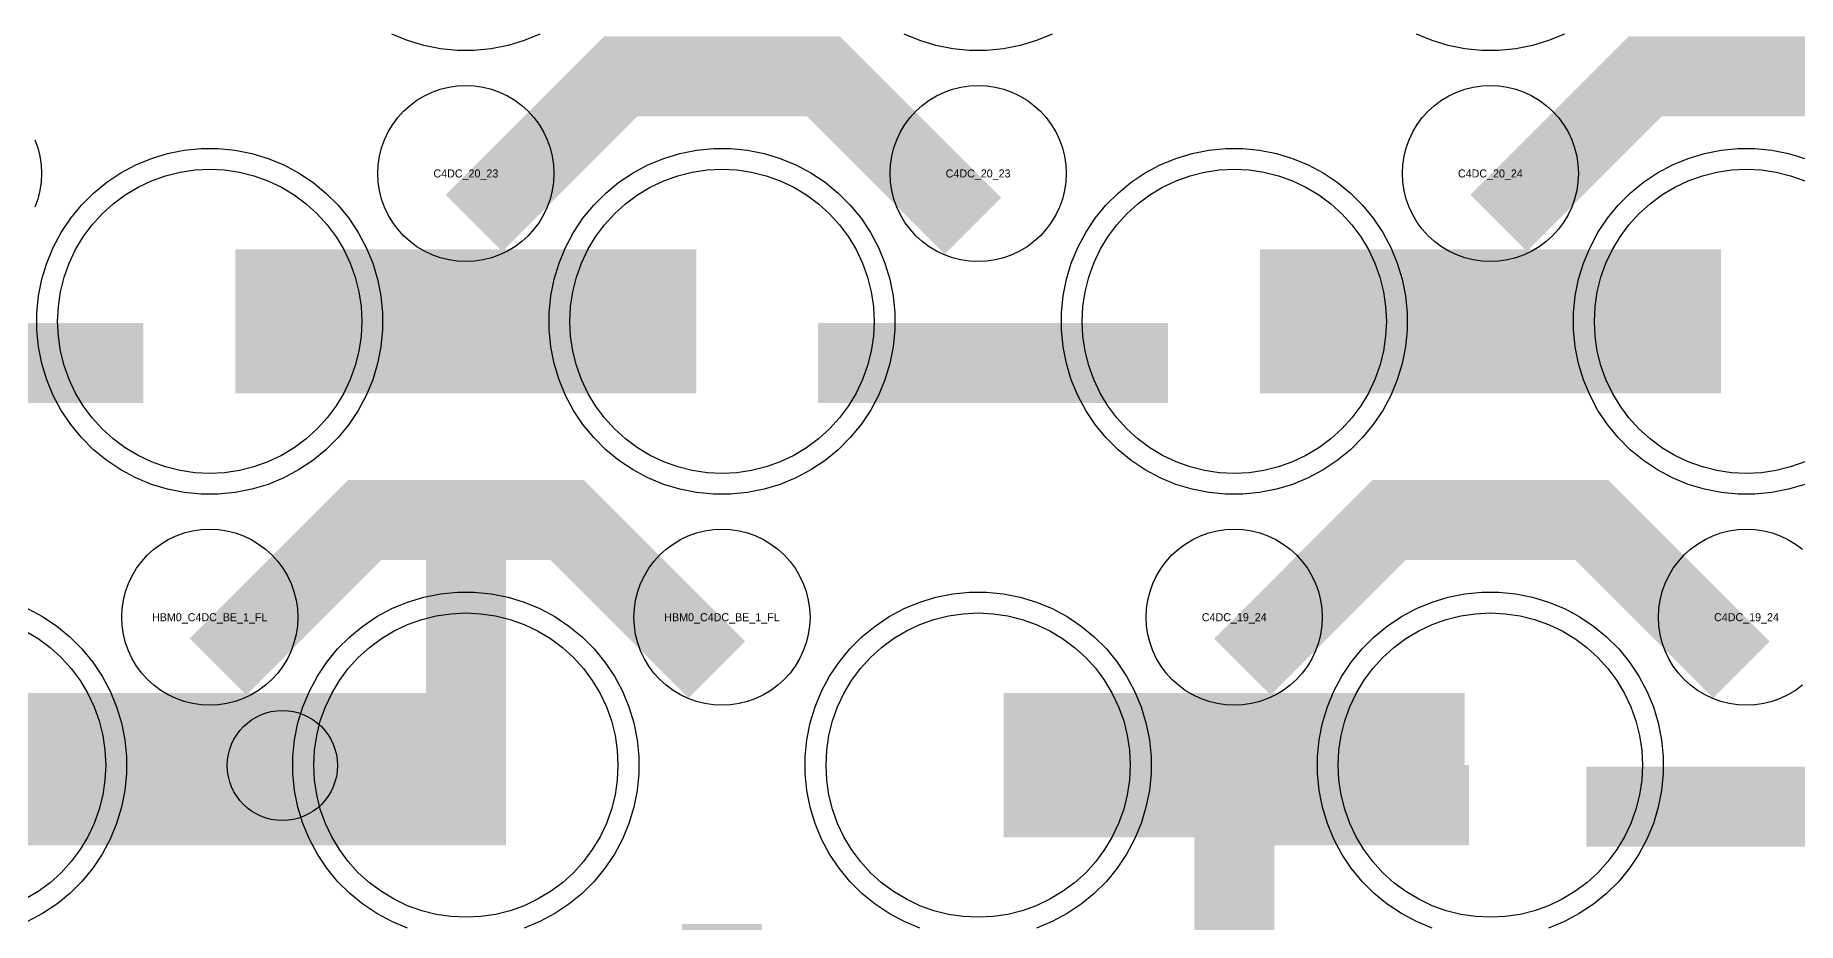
# Model space of a CAD drawing. Extents: x -11880 to 11880, y -14992 to 14992.
# Drawn here: x -4694 to -4144, y -12256 to -11979 of the extents above; entities that cross this region are included whole.
import ezdxf
from ezdxf.enums import TextEntityAlignment as Align

# ---------------------------------------------------------------- set-up
doc = ezdxf.new("R2010")
doc.units = 0
doc.header["$MEASUREMENT"] = 0
for name, color, linetype in [('GDS_775_DT_237', 138, 'CONTINUOUS'), ('RDL1_FS', 34, 'CONTINUOUS'), ('RDL_BS', 160, 'CONTINUOUS')]:
    doc.layers.add(name, color=color, linetype=linetype)

msp = doc.modelspace()

# ---------------------------------------------------------------- linework, layer by layer
at = {"layer": 'RDL1_FS', "color": 240, "true_color": 0xed1f24}
for points in [[(-4640, -12115.794), (-4644.657, -12115.565), (-4649.268, -12114.881), (-4653.791, -12113.749), (-4658.181, -12112.177), (-4662.395, -12110.185), (-4666.395, -12107.787), (-4670.14, -12105.009), (-4673.594, -12101.879), (-4676.724, -12098.425), (-4679.502, -12094.68), (-4681.9, -12090.68), (-4683.892, -12086.466), (-4685.464, -12082.076), (-4686.596, -12077.553), (-4687.28, -12072.942), (-4687.509, -12068.285), (-4687.28, -12063.628), (-4686.596, -12059.017), (-4685.464, -12054.494), (-4683.892, -12050.104), (-4681.9, -12045.89), (-4679.502, -12041.89), (-4676.724, -12038.145), (-4673.594, -12034.691), (-4670.14, -12031.561), (-4666.395, -12028.783), (-4662.395, -12026.385), (-4658.181, -12024.393), (-4653.791, -12022.821), (-4649.268, -12021.689), (-4644.657, -12021.005), (-4640, -12020.776), (-4635.343, -12021.005), (-4630.732, -12021.689), (-4626.209, -12022.821), (-4621.819, -12024.393), (-4617.605, -12026.385), (-4613.605, -12028.783), (-4609.86, -12031.561), (-4606.406, -12034.691), (-4603.276, -12038.145), (-4600.498, -12041.89), (-4598.1, -12045.89), (-4596.108, -12050.104), (-4594.536, -12054.494), (-4593.404, -12059.017), (-4592.72, -12063.628), (-4592.491, -12068.285), (-4592.72, -12072.942), (-4593.404, -12077.553), (-4594.536, -12082.076), (-4596.108, -12086.466), (-4598.1, -12090.68), (-4600.498, -12094.68), (-4603.276, -12098.425), (-4606.406, -12101.879), (-4609.86, -12105.009), (-4613.605, -12107.787), (-4617.605, -12110.185), (-4621.819, -12112.177), (-4626.209, -12113.749), (-4630.732, -12114.881), (-4635.343, -12115.565)], [(-4480, -12115.794), (-4484.657, -12115.565), (-4489.268, -12114.881), (-4493.791, -12113.749), (-4498.181, -12112.177), (-4502.395, -12110.185), (-4506.395, -12107.787), (-4510.14, -12105.009), (-4513.594, -12101.879), (-4516.724, -12098.425), (-4519.502, -12094.68), (-4521.9, -12090.68), (-4523.892, -12086.466), (-4525.464, -12082.076), (-4526.596, -12077.553), (-4527.28, -12072.942), (-4527.509, -12068.285), (-4527.28, -12063.628), (-4526.596, -12059.017), (-4525.464, -12054.494), (-4523.892, -12050.104), (-4521.9, -12045.89), (-4519.502, -12041.89), (-4516.724, -12038.145), (-4513.594, -12034.691), (-4510.14, -12031.561), (-4506.395, -12028.783), (-4502.395, -12026.385), (-4498.181, -12024.393), (-4493.791, -12022.821), (-4489.268, -12021.689), (-4484.657, -12021.005), (-4480, -12020.776), (-4475.343, -12021.005), (-4470.732, -12021.689), (-4466.209, -12022.821), (-4461.819, -12024.393), (-4457.605, -12026.385), (-4453.605, -12028.783), (-4449.86, -12031.561), (-4446.406, -12034.691), (-4443.276, -12038.145), (-4440.498, -12041.89), (-4438.1, -12045.89), (-4436.108, -12050.104), (-4434.536, -12054.494), (-4433.404, -12059.017), (-4432.72, -12063.628), (-4432.491, -12068.285), (-4432.72, -12072.942), (-4433.404, -12077.553), (-4434.536, -12082.076), (-4436.108, -12086.466), (-4438.1, -12090.68), (-4440.498, -12094.68), (-4443.276, -12098.425), (-4446.406, -12101.879), (-4449.86, -12105.009), (-4453.605, -12107.787), (-4457.605, -12110.185), (-4461.819, -12112.177), (-4466.209, -12113.749), (-4470.732, -12114.881), (-4475.343, -12115.565)], [(-4320, -12115.794), (-4324.657, -12115.565), (-4329.268, -12114.881), (-4333.791, -12113.749), (-4338.181, -12112.177), (-4342.395, -12110.185), (-4346.395, -12107.787), (-4350.14, -12105.009), (-4353.594, -12101.879), (-4356.724, -12098.425), (-4359.502, -12094.68), (-4361.9, -12090.68), (-4363.892, -12086.466), (-4365.464, -12082.076), (-4366.596, -12077.553), (-4367.28, -12072.942), (-4367.509, -12068.285), (-4367.28, -12063.628), (-4366.596, -12059.017), (-4365.464, -12054.494), (-4363.892, -12050.104), (-4361.9, -12045.89), (-4359.502, -12041.89), (-4356.724, -12038.145), (-4353.594, -12034.691), (-4350.14, -12031.561), (-4346.395, -12028.783), (-4342.395, -12026.385), (-4338.181, -12024.393), (-4333.791, -12022.821), (-4329.268, -12021.689), (-4324.657, -12021.005), (-4320, -12020.776), (-4315.343, -12021.005), (-4310.732, -12021.689), (-4306.209, -12022.821), (-4301.819, -12024.393), (-4297.605, -12026.385), (-4293.605, -12028.783), (-4289.86, -12031.561), (-4286.406, -12034.691), (-4283.276, -12038.145), (-4280.498, -12041.89), (-4278.1, -12045.89), (-4276.108, -12050.104), (-4274.536, -12054.494), (-4273.404, -12059.017), (-4272.72, -12063.628), (-4272.491, -12068.285), (-4272.72, -12072.942), (-4273.404, -12077.553), (-4274.536, -12082.076), (-4276.108, -12086.466), (-4278.1, -12090.68), (-4280.498, -12094.68), (-4283.276, -12098.425), (-4286.406, -12101.879), (-4289.86, -12105.009), (-4293.605, -12107.787), (-4297.605, -12110.185), (-4301.819, -12112.177), (-4306.209, -12113.749), (-4310.732, -12114.881), (-4315.343, -12115.565)], [(-4400, -12254.354), (-4404.657, -12254.125), (-4409.268, -12253.441), (-4413.791, -12252.309), (-4418.181, -12250.737), (-4422.395, -12248.745), (-4426.395, -12246.347), (-4430.14, -12243.569), (-4433.594, -12240.439), (-4436.724, -12236.985), (-4439.502, -12233.24), (-4441.9, -12229.24), (-4443.892, -12225.026), (-4445.464, -12220.636), (-4446.596, -12216.113), (-4447.28, -12211.502), (-4447.509, -12206.845), (-4447.28, -12202.188), (-4446.596, -12197.577), (-4445.464, -12193.054), (-4443.892, -12188.664), (-4441.9, -12184.45), (-4439.502, -12180.45), (-4436.724, -12176.705), (-4433.594, -12173.251), (-4430.14, -12170.121), (-4426.395, -12167.343), (-4422.395, -12164.945), (-4418.181, -12162.953), (-4413.791, -12161.381), (-4409.268, -12160.249), (-4404.657, -12159.565), (-4400, -12159.336), (-4395.343, -12159.565), (-4390.732, -12160.249), (-4386.209, -12161.381), (-4381.819, -12162.953), (-4377.605, -12164.945), (-4373.605, -12167.343), (-4369.86, -12170.121), (-4366.406, -12173.251), (-4363.276, -12176.705), (-4360.498, -12180.45), (-4358.1, -12184.45), (-4356.108, -12188.664), (-4354.536, -12193.054), (-4353.404, -12197.577), (-4352.72, -12202.188), (-4352.491, -12206.845), (-4352.72, -12211.502), (-4353.404, -12216.113), (-4354.536, -12220.636), (-4356.108, -12225.026), (-4358.1, -12229.24), (-4360.498, -12233.24), (-4363.276, -12236.985), (-4366.406, -12240.439), (-4369.86, -12243.569), (-4373.605, -12246.347), (-4377.605, -12248.745), (-4381.819, -12250.737), (-4386.209, -12252.309), (-4390.732, -12253.441), (-4395.343, -12254.125)], [(-4240, -12254.354), (-4244.657, -12254.125), (-4249.268, -12253.441), (-4253.791, -12252.309), (-4258.181, -12250.737), (-4262.395, -12248.745), (-4266.395, -12246.347), (-4270.14, -12243.569), (-4273.594, -12240.439), (-4276.724, -12236.985), (-4279.502, -12233.24), (-4281.9, -12229.24), (-4283.892, -12225.026), (-4285.464, -12220.636), (-4286.596, -12216.113), (-4287.28, -12211.502), (-4287.509, -12206.845), (-4287.28, -12202.188), (-4286.596, -12197.577), (-4285.464, -12193.054), (-4283.892, -12188.664), (-4281.9, -12184.45), (-4279.502, -12180.45), (-4276.724, -12176.705), (-4273.594, -12173.251), (-4270.14, -12170.121), (-4266.395, -12167.343), (-4262.395, -12164.945), (-4258.181, -12162.953), (-4253.791, -12161.381), (-4249.268, -12160.249), (-4244.657, -12159.565), (-4240, -12159.336), (-4235.343, -12159.565), (-4230.732, -12160.249), (-4226.209, -12161.381), (-4221.819, -12162.953), (-4217.605, -12164.945), (-4213.605, -12167.343), (-4209.86, -12170.121), (-4206.406, -12173.251), (-4203.276, -12176.705), (-4200.498, -12180.45), (-4198.1, -12184.45), (-4196.108, -12188.664), (-4194.536, -12193.054), (-4193.404, -12197.577), (-4192.72, -12202.188), (-4192.491, -12206.845), (-4192.72, -12211.502), (-4193.404, -12216.113), (-4194.536, -12220.636), (-4196.108, -12225.026), (-4198.1, -12229.24), (-4200.498, -12233.24), (-4203.276, -12236.985), (-4206.406, -12240.439), (-4209.86, -12243.569), (-4213.605, -12246.347), (-4217.605, -12248.745), (-4221.819, -12250.737), (-4226.209, -12252.309), (-4230.732, -12253.441), (-4235.343, -12254.125)]]:
    msp.add_lwpolyline(points, close=True, dxfattribs=at)
msp.add_lwpolyline([(-4141.819, -12112.177), (-4146.209, -12113.749), (-4150.732, -12114.881), (-4155.343, -12115.565), (-4160, -12115.794), (-4164.657, -12115.565), (-4169.268, -12114.881), (-4173.791, -12113.749), (-4178.181, -12112.177), (-4182.395, -12110.185), (-4186.395, -12107.787), (-4190.14, -12105.009), (-4193.594, -12101.879), (-4196.724, -12098.425), (-4199.502, -12094.68), (-4201.9, -12090.68), (-4203.892, -12086.466), (-4205.464, -12082.076), (-4206.596, -12077.553), (-4207.28, -12072.942), (-4207.509, -12068.285), (-4207.28, -12063.628), (-4206.596, -12059.017), (-4205.464, -12054.494), (-4203.892, -12050.104), (-4201.9, -12045.89), (-4199.502, -12041.89), (-4196.724, -12038.145), (-4193.594, -12034.691), (-4190.14, -12031.561), (-4186.395, -12028.783), (-4182.395, -12026.385), (-4178.181, -12024.393), (-4173.791, -12022.821), (-4169.268, -12021.689), (-4164.657, -12021.005), (-4160, -12020.776), (-4155.343, -12021.005), (-4150.732, -12021.689), (-4146.209, -12022.821), (-4141.819, -12024.393)], dxfattribs=at)
for points in [[(-4631.998, -12068.285, 45, 45, 0), (-4559.998, -12068.285, 45, 45, 0)], [(-4559.998, -12068.285, 45, 45, 0), (-4487.998, -12068.285, 45, 45, 0)], [(-4311.998, -12068.285, 45, 45, 0), (-4239.998, -12068.285, 45, 45, 0)], [(-4239.998, -12068.285, 45, 45, 0), (-4167.998, -12068.285, 45, 45, 0)], [(-4391.998, -12206.845, 45, 45, 0), (-4319.998, -12206.845, 45, 45, 0)], [(-4319.998, -12206.845, 45, 45, 0), (-4247.998, -12206.845, 45, 45, 0)]]:
    msp.add_lwpolyline(points, format="xyseb", dxfattribs=at)
at = {"layer": 'RDL1_FS'}
msp.add_lwpolyline([(-4560, -12254.354), (-4564.657, -12254.125), (-4569.268, -12253.441), (-4573.791, -12252.309), (-4578.181, -12250.737), (-4582.395, -12248.745), (-4586.395, -12246.347), (-4590.14, -12243.569), (-4593.594, -12240.439), (-4596.724, -12236.985), (-4599.502, -12233.24), (-4601.9, -12229.24), (-4603.892, -12225.026), (-4605.464, -12220.636), (-4606.596, -12216.113), (-4607.28, -12211.502), (-4607.509, -12206.845), (-4607.28, -12202.188), (-4606.596, -12197.577), (-4605.464, -12193.054), (-4603.892, -12188.664), (-4601.9, -12184.45), (-4599.502, -12180.45), (-4596.724, -12176.705), (-4593.594, -12173.251), (-4590.14, -12170.121), (-4586.395, -12167.343), (-4582.395, -12164.945), (-4578.181, -12162.953), (-4573.791, -12161.381), (-4569.268, -12160.249), (-4564.657, -12159.565), (-4560, -12159.336), (-4555.343, -12159.565), (-4550.732, -12160.249), (-4546.209, -12161.381), (-4541.819, -12162.953), (-4537.605, -12164.945), (-4533.605, -12167.343), (-4529.86, -12170.121), (-4526.406, -12173.251), (-4523.276, -12176.705), (-4520.498, -12180.45), (-4518.1, -12184.45), (-4516.108, -12188.664), (-4514.536, -12193.054), (-4513.404, -12197.577), (-4512.72, -12202.188), (-4512.491, -12206.845), (-4512.72, -12211.502), (-4513.404, -12216.113), (-4514.536, -12220.636), (-4516.108, -12225.026), (-4518.1, -12229.24), (-4520.498, -12233.24), (-4523.276, -12236.985), (-4526.406, -12240.439), (-4529.86, -12243.569), (-4533.605, -12246.347), (-4537.605, -12248.745), (-4541.819, -12250.737), (-4546.209, -12252.309), (-4550.732, -12253.441), (-4555.343, -12254.125)], close=True, dxfattribs=at)
msp.add_lwpolyline([(-4697.605, -12164.945), (-4693.605, -12167.343), (-4689.86, -12170.121), (-4686.406, -12173.251), (-4683.276, -12176.705), (-4680.498, -12180.45), (-4678.1, -12184.45), (-4676.108, -12188.664), (-4674.536, -12193.054), (-4673.404, -12197.577), (-4672.72, -12202.188), (-4672.491, -12206.845), (-4672.72, -12211.502), (-4673.404, -12216.113), (-4674.536, -12220.636), (-4676.108, -12225.026), (-4678.1, -12229.24), (-4680.498, -12233.24), (-4683.276, -12236.985), (-4686.406, -12240.439), (-4689.86, -12243.569), (-4693.605, -12246.347), (-4697.605, -12248.745)], dxfattribs=at)
for points in [[(-4711.998, -12206.845, 45, 45, 0), (-4639.998, -12206.845, 45, 45, 0)], [(-4639.998, -12206.845, 45, 45, 0), (-4567.998, -12206.845, 45, 45, 0)]]:
    msp.add_lwpolyline(points, format="xyseb", dxfattribs=at)
msp.add_circle((-4617.305, -12206.967), 17.2, dxfattribs=at)
at = {"layer": 'RDL_BS'}
for points in [[(-4536.885, -11978.595), (-4541.795, -11980.626), (-4546.835, -11982.157), (-4552.062, -11983.203), (-4557.356, -11983.72), (-4562.644, -11983.72), (-4567.938, -11983.203), (-4573.165, -11982.157), (-4578.205, -11980.626), (-4583.115, -11978.595)], [(-4376.885, -11978.595), (-4381.795, -11980.626), (-4386.835, -11982.157), (-4392.062, -11983.203), (-4397.356, -11983.72), (-4402.644, -11983.72), (-4407.938, -11983.203), (-4413.165, -11982.157), (-4418.205, -11980.626), (-4423.115, -11978.595)], [(-4216.885, -11978.595), (-4221.795, -11980.626), (-4226.835, -11982.157), (-4232.062, -11983.203), (-4237.356, -11983.72), (-4242.644, -11983.72), (-4247.938, -11983.203), (-4253.165, -11982.157), (-4258.205, -11980.626), (-4263.115, -11978.595)], [(-4694.598, -12011.578), (-4693.691, -12014.113), (-4693.034, -12016.732), (-4692.638, -12019.404), (-4692.506, -12022.097), (-4692.638, -12024.79), (-4693.034, -12027.462), (-4693.691, -12030.081), (-4694.598, -12032.616)], [(-4142.557, -12181.911), (-4144.72, -12183.514), (-4147.044, -12184.907), (-4149.481, -12186.059), (-4152.016, -12186.966), (-4154.635, -12187.623), (-4157.307, -12188.019), (-4160, -12188.151), (-4162.693, -12188.019), (-4165.365, -12187.623), (-4167.984, -12186.966), (-4170.519, -12186.059), (-4172.956, -12184.907), (-4175.28, -12183.514), (-4177.443, -12181.911), (-4179.442, -12180.099), (-4181.254, -12178.1), (-4182.857, -12175.937), (-4184.25, -12173.613), (-4185.402, -12171.176), (-4186.309, -12168.641), (-4186.966, -12166.022), (-4187.362, -12163.35), (-4187.494, -12160.657), (-4187.362, -12157.964), (-4186.966, -12155.292), (-4186.309, -12152.673), (-4185.402, -12150.138), (-4184.25, -12147.701), (-4182.857, -12145.377), (-4181.254, -12143.214), (-4179.442, -12141.215), (-4177.443, -12139.403), (-4175.28, -12137.8), (-4172.956, -12136.407), (-4170.519, -12135.255), (-4167.984, -12134.348), (-4165.365, -12133.691), (-4162.693, -12133.295), (-4160, -12133.163), (-4157.307, -12133.295), (-4154.635, -12133.691), (-4152.016, -12134.348), (-4149.481, -12135.255), (-4147.044, -12136.407), (-4144.72, -12137.8), (-4142.557, -12139.403)], [(-4578.205, -12257.751), (-4583.115, -12255.72), (-4587.777, -12253.228), (-4592.191, -12250.281), (-4596.292, -12246.919), (-4600.074, -12243.137), (-4603.436, -12239.036), (-4606.383, -12234.622), (-4608.875, -12229.96), (-4610.906, -12225.05), (-4612.437, -12220.01), (-4613.483, -12214.783), (-4614, -12209.489), (-4614, -12204.201), (-4613.483, -12198.907), (-4612.437, -12193.68), (-4610.906, -12188.64), (-4608.875, -12183.73), (-4606.383, -12179.068), (-4603.436, -12174.654), (-4600.074, -12170.553), (-4596.292, -12166.771), (-4592.191, -12163.409), (-4587.777, -12160.462), (-4583.115, -12157.97), (-4578.205, -12155.939), (-4573.165, -12154.408), (-4567.938, -12153.362), (-4562.644, -12152.845), (-4557.356, -12152.845), (-4552.062, -12153.362), (-4546.835, -12154.408), (-4541.795, -12155.939), (-4536.885, -12157.97), (-4532.223, -12160.462), (-4527.809, -12163.409), (-4523.708, -12166.771), (-4519.926, -12170.553), (-4516.564, -12174.654), (-4513.617, -12179.068), (-4511.125, -12183.73), (-4509.094, -12188.64), (-4507.563, -12193.68), (-4506.517, -12198.907), (-4506, -12204.201), (-4506, -12209.489), (-4506.517, -12214.783), (-4507.563, -12220.01), (-4509.094, -12225.05), (-4511.125, -12229.96), (-4513.617, -12234.622), (-4516.564, -12239.036), (-4519.926, -12243.137), (-4523.708, -12246.919), (-4527.809, -12250.281), (-4532.223, -12253.228), (-4536.885, -12255.72), (-4541.795, -12257.751)], [(-4696.885, -12157.97), (-4692.223, -12160.462), (-4687.809, -12163.409), (-4683.708, -12166.771), (-4679.926, -12170.553), (-4676.564, -12174.654), (-4673.617, -12179.068), (-4671.125, -12183.73), (-4669.094, -12188.64), (-4667.563, -12193.68), (-4666.517, -12198.907), (-4666, -12204.201), (-4666, -12209.489), (-4666.517, -12214.783), (-4667.563, -12220.01), (-4669.094, -12225.05), (-4671.125, -12229.96), (-4673.617, -12234.622), (-4676.564, -12239.036), (-4679.926, -12243.137), (-4683.708, -12246.919), (-4687.809, -12250.281), (-4692.223, -12253.228), (-4696.885, -12255.72)]]:
    msp.add_lwpolyline(points, dxfattribs=at)
for points in [[(-4557.438, -12037.599, 25, 25, 0), (-4511.623, -11991.784, 25, 25, 0), (-4478.07, -11991.784, 25, 25, 0)], [(-4401.599, -12038.498, 25, 25, 0), (-4448.313, -11991.784, 25, 25, 0), (-4478.071, -11991.784, 25, 25, 0)], [(-4237.438, -12037.599, 25, 25, 0), (-4191.623, -11991.784, 25, 25, 0), (-4158.07, -11991.784, 25, 25, 0)], [(-4081.599, -12038.498, 25, 25, 0), (-4128.313, -11991.784, 25, 25, 0), (-4158.071, -11991.784, 25, 25, 0)], [(-4560, -12231.845, 25, 25, 0), (-4560, -12117.844, 25, 25, 0)], [(-4637.438, -12176.159, 25, 25, 0), (-4591.623, -12130.344, 25, 25, 0), (-4558.07, -12130.344, 25, 25, 0)], [(-4481.599, -12177.058, 25, 25, 0), (-4528.313, -12130.344, 25, 25, 0), (-4558.071, -12130.344, 25, 25, 0)], [(-4317.438, -12176.159, 25, 25, 0), (-4271.623, -12130.344, 25, 25, 0), (-4238.07, -12130.344, 25, 25, 0)], [(-4161.599, -12177.058, 25, 25, 0), (-4208.313, -12130.344, 25, 25, 0), (-4238.071, -12130.344, 25, 25, 0)], [(-4725.603, -12219.345, 25, 25, 0), (-4547.5, -12219.345, 25, 25, 0)], [(-4480, -12370.41, 25, 25, 0), (-4480, -12256.409, 25, 25, 0)]]:
    msp.add_lwpolyline(points, format="xyseb", dxfattribs=at)
for points in [[(-4560, -12049.591), (-4562.693, -12049.459), (-4565.365, -12049.063), (-4567.984, -12048.406), (-4570.519, -12047.499), (-4572.956, -12046.347), (-4575.28, -12044.954), (-4577.443, -12043.351), (-4579.442, -12041.539), (-4581.254, -12039.54), (-4582.857, -12037.377), (-4584.25, -12035.053), (-4585.402, -12032.616), (-4586.309, -12030.081), (-4586.966, -12027.462), (-4587.362, -12024.79), (-4587.494, -12022.097), (-4587.362, -12019.404), (-4586.966, -12016.732), (-4586.309, -12014.113), (-4585.402, -12011.578), (-4584.25, -12009.141), (-4582.857, -12006.817), (-4581.254, -12004.654), (-4579.442, -12002.655), (-4577.443, -12000.843), (-4575.28, -11999.24), (-4572.956, -11997.847), (-4570.519, -11996.695), (-4567.984, -11995.788), (-4565.365, -11995.131), (-4562.693, -11994.735), (-4560, -11994.603), (-4557.307, -11994.735), (-4554.635, -11995.131), (-4552.016, -11995.788), (-4549.481, -11996.695), (-4547.044, -11997.847), (-4544.72, -11999.24), (-4542.557, -12000.843), (-4540.558, -12002.655), (-4538.746, -12004.654), (-4537.143, -12006.817), (-4535.75, -12009.141), (-4534.598, -12011.578), (-4533.691, -12014.113), (-4533.034, -12016.732), (-4532.638, -12019.404), (-4532.506, -12022.097), (-4532.638, -12024.79), (-4533.034, -12027.462), (-4533.691, -12030.081), (-4534.598, -12032.616), (-4535.75, -12035.053), (-4537.143, -12037.377), (-4538.746, -12039.54), (-4540.558, -12041.539), (-4542.557, -12043.351), (-4544.72, -12044.954), (-4547.044, -12046.347), (-4549.481, -12047.499), (-4552.016, -12048.406), (-4554.635, -12049.063), (-4557.307, -12049.459)], [(-4400, -12049.591), (-4402.693, -12049.459), (-4405.365, -12049.063), (-4407.984, -12048.406), (-4410.519, -12047.499), (-4412.956, -12046.347), (-4415.28, -12044.954), (-4417.443, -12043.351), (-4419.442, -12041.539), (-4421.254, -12039.54), (-4422.857, -12037.377), (-4424.25, -12035.053), (-4425.402, -12032.616), (-4426.309, -12030.081), (-4426.966, -12027.462), (-4427.362, -12024.79), (-4427.494, -12022.097), (-4427.362, -12019.404), (-4426.966, -12016.732), (-4426.309, -12014.113), (-4425.402, -12011.578), (-4424.25, -12009.141), (-4422.857, -12006.817), (-4421.254, -12004.654), (-4419.442, -12002.655), (-4417.443, -12000.843), (-4415.28, -11999.24), (-4412.956, -11997.847), (-4410.519, -11996.695), (-4407.984, -11995.788), (-4405.365, -11995.131), (-4402.693, -11994.735), (-4400, -11994.603), (-4397.307, -11994.735), (-4394.635, -11995.131), (-4392.016, -11995.788), (-4389.481, -11996.695), (-4387.044, -11997.847), (-4384.72, -11999.24), (-4382.557, -12000.843), (-4380.558, -12002.655), (-4378.746, -12004.654), (-4377.143, -12006.817), (-4375.75, -12009.141), (-4374.598, -12011.578), (-4373.691, -12014.113), (-4373.034, -12016.732), (-4372.638, -12019.404), (-4372.506, -12022.097), (-4372.638, -12024.79), (-4373.034, -12027.462), (-4373.691, -12030.081), (-4374.598, -12032.616), (-4375.75, -12035.053), (-4377.143, -12037.377), (-4378.746, -12039.54), (-4380.558, -12041.539), (-4382.557, -12043.351), (-4384.72, -12044.954), (-4387.044, -12046.347), (-4389.481, -12047.499), (-4392.016, -12048.406), (-4394.635, -12049.063), (-4397.307, -12049.459)], [(-4240, -12049.591), (-4242.693, -12049.459), (-4245.365, -12049.063), (-4247.984, -12048.406), (-4250.519, -12047.499), (-4252.956, -12046.347), (-4255.28, -12044.954), (-4257.443, -12043.351), (-4259.442, -12041.539), (-4261.254, -12039.54), (-4262.857, -12037.377), (-4264.25, -12035.053), (-4265.402, -12032.616), (-4266.309, -12030.081), (-4266.966, -12027.462), (-4267.362, -12024.79), (-4267.494, -12022.097), (-4267.362, -12019.404), (-4266.966, -12016.732), (-4266.309, -12014.113), (-4265.402, -12011.578), (-4264.25, -12009.141), (-4262.857, -12006.817), (-4261.254, -12004.654), (-4259.442, -12002.655), (-4257.443, -12000.843), (-4255.28, -11999.24), (-4252.956, -11997.847), (-4250.519, -11996.695), (-4247.984, -11995.788), (-4245.365, -11995.131), (-4242.693, -11994.735), (-4240, -11994.603), (-4237.307, -11994.735), (-4234.635, -11995.131), (-4232.016, -11995.788), (-4229.481, -11996.695), (-4227.044, -11997.847), (-4224.72, -11999.24), (-4222.557, -12000.843), (-4220.558, -12002.655), (-4218.746, -12004.654), (-4217.143, -12006.817), (-4215.75, -12009.141), (-4214.598, -12011.578), (-4213.691, -12014.113), (-4213.034, -12016.732), (-4212.638, -12019.404), (-4212.506, -12022.097), (-4212.638, -12024.79), (-4213.034, -12027.462), (-4213.691, -12030.081), (-4214.598, -12032.616), (-4215.75, -12035.053), (-4217.143, -12037.377), (-4218.746, -12039.54), (-4220.558, -12041.539), (-4222.557, -12043.351), (-4224.72, -12044.954), (-4227.044, -12046.347), (-4229.481, -12047.499), (-4232.016, -12048.406), (-4234.635, -12049.063), (-4237.307, -12049.459)], [(-4640, -12188.151), (-4642.693, -12188.019), (-4645.365, -12187.623), (-4647.984, -12186.966), (-4650.519, -12186.059), (-4652.956, -12184.907), (-4655.28, -12183.514), (-4657.443, -12181.911), (-4659.442, -12180.099), (-4661.254, -12178.1), (-4662.857, -12175.937), (-4664.25, -12173.613), (-4665.402, -12171.176), (-4666.309, -12168.641), (-4666.966, -12166.022), (-4667.362, -12163.35), (-4667.494, -12160.657), (-4667.362, -12157.964), (-4666.966, -12155.292), (-4666.309, -12152.673), (-4665.402, -12150.138), (-4664.25, -12147.701), (-4662.857, -12145.377), (-4661.254, -12143.214), (-4659.442, -12141.215), (-4657.443, -12139.403), (-4655.28, -12137.8), (-4652.956, -12136.407), (-4650.519, -12135.255), (-4647.984, -12134.348), (-4645.365, -12133.691), (-4642.693, -12133.295), (-4640, -12133.163), (-4637.307, -12133.295), (-4634.635, -12133.691), (-4632.016, -12134.348), (-4629.481, -12135.255), (-4627.044, -12136.407), (-4624.72, -12137.8), (-4622.557, -12139.403), (-4620.558, -12141.215), (-4618.746, -12143.214), (-4617.143, -12145.377), (-4615.75, -12147.701), (-4614.598, -12150.138), (-4613.691, -12152.673), (-4613.034, -12155.292), (-4612.638, -12157.964), (-4612.506, -12160.657), (-4612.638, -12163.35), (-4613.034, -12166.022), (-4613.691, -12168.641), (-4614.598, -12171.176), (-4615.75, -12173.613), (-4617.143, -12175.937), (-4618.746, -12178.1), (-4620.558, -12180.099), (-4622.557, -12181.911), (-4624.72, -12183.514), (-4627.044, -12184.907), (-4629.481, -12186.059), (-4632.016, -12186.966), (-4634.635, -12187.623), (-4637.307, -12188.019)], [(-4480, -12188.151), (-4482.693, -12188.019), (-4485.365, -12187.623), (-4487.984, -12186.966), (-4490.519, -12186.059), (-4492.956, -12184.907), (-4495.28, -12183.514), (-4497.443, -12181.911), (-4499.442, -12180.099), (-4501.254, -12178.1), (-4502.857, -12175.937), (-4504.25, -12173.613), (-4505.402, -12171.176), (-4506.309, -12168.641), (-4506.966, -12166.022), (-4507.362, -12163.35), (-4507.494, -12160.657), (-4507.362, -12157.964), (-4506.966, -12155.292), (-4506.309, -12152.673), (-4505.402, -12150.138), (-4504.25, -12147.701), (-4502.857, -12145.377), (-4501.254, -12143.214), (-4499.442, -12141.215), (-4497.443, -12139.403), (-4495.28, -12137.8), (-4492.956, -12136.407), (-4490.519, -12135.255), (-4487.984, -12134.348), (-4485.365, -12133.691), (-4482.693, -12133.295), (-4480, -12133.163), (-4477.307, -12133.295), (-4474.635, -12133.691), (-4472.016, -12134.348), (-4469.481, -12135.255), (-4467.044, -12136.407), (-4464.72, -12137.8), (-4462.557, -12139.403), (-4460.558, -12141.215), (-4458.746, -12143.214), (-4457.143, -12145.377), (-4455.75, -12147.701), (-4454.598, -12150.138), (-4453.691, -12152.673), (-4453.034, -12155.292), (-4452.638, -12157.964), (-4452.506, -12160.657), (-4452.638, -12163.35), (-4453.034, -12166.022), (-4453.691, -12168.641), (-4454.598, -12171.176), (-4455.75, -12173.613), (-4457.143, -12175.937), (-4458.746, -12178.1), (-4460.558, -12180.099), (-4462.557, -12181.911), (-4464.72, -12183.514), (-4467.044, -12184.907), (-4469.481, -12186.059), (-4472.016, -12186.966), (-4474.635, -12187.623), (-4477.307, -12188.019)], [(-4320, -12188.151), (-4322.693, -12188.019), (-4325.365, -12187.623), (-4327.984, -12186.966), (-4330.519, -12186.059), (-4332.956, -12184.907), (-4335.28, -12183.514), (-4337.443, -12181.911), (-4339.442, -12180.099), (-4341.254, -12178.1), (-4342.857, -12175.937), (-4344.25, -12173.613), (-4345.402, -12171.176), (-4346.309, -12168.641), (-4346.966, -12166.022), (-4347.362, -12163.35), (-4347.494, -12160.657), (-4347.362, -12157.964), (-4346.966, -12155.292), (-4346.309, -12152.673), (-4345.402, -12150.138), (-4344.25, -12147.701), (-4342.857, -12145.377), (-4341.254, -12143.214), (-4339.442, -12141.215), (-4337.443, -12139.403), (-4335.28, -12137.8), (-4332.956, -12136.407), (-4330.519, -12135.255), (-4327.984, -12134.348), (-4325.365, -12133.691), (-4322.693, -12133.295), (-4320, -12133.163), (-4317.307, -12133.295), (-4314.635, -12133.691), (-4312.016, -12134.348), (-4309.481, -12135.255), (-4307.044, -12136.407), (-4304.72, -12137.8), (-4302.557, -12139.403), (-4300.558, -12141.215), (-4298.746, -12143.214), (-4297.143, -12145.377), (-4295.75, -12147.701), (-4294.598, -12150.138), (-4293.691, -12152.673), (-4293.034, -12155.292), (-4292.638, -12157.964), (-4292.506, -12160.657), (-4292.638, -12163.35), (-4293.034, -12166.022), (-4293.691, -12168.641), (-4294.598, -12171.176), (-4295.75, -12173.613), (-4297.143, -12175.937), (-4298.746, -12178.1), (-4300.558, -12180.099), (-4302.557, -12181.911), (-4304.72, -12183.514), (-4307.044, -12184.907), (-4309.481, -12186.059), (-4312.016, -12186.966), (-4314.635, -12187.623), (-4317.307, -12188.019)]]:
    msp.add_lwpolyline(points, close=True, dxfattribs=at)
at = {"layer": 'RDL_BS', "color": 240, "true_color": 0xed1f24}
for points in [[(-4642.644, -12122.285), (-4647.938, -12121.768), (-4653.165, -12120.722), (-4658.205, -12119.191), (-4663.115, -12117.16), (-4667.777, -12114.668), (-4672.191, -12111.721), (-4676.292, -12108.359), (-4680.074, -12104.577), (-4683.436, -12100.476), (-4686.383, -12096.062), (-4688.875, -12091.4), (-4690.906, -12086.49), (-4692.437, -12081.45), (-4693.483, -12076.223), (-4694, -12070.929), (-4694, -12065.641), (-4693.483, -12060.347), (-4692.437, -12055.12), (-4690.906, -12050.08), (-4688.875, -12045.17), (-4686.383, -12040.508), (-4683.436, -12036.094), (-4680.074, -12031.993), (-4676.292, -12028.211), (-4672.191, -12024.849), (-4667.777, -12021.902), (-4663.115, -12019.41), (-4658.205, -12017.379), (-4653.165, -12015.848), (-4647.938, -12014.802), (-4642.644, -12014.285), (-4637.356, -12014.285), (-4632.062, -12014.802), (-4626.835, -12015.848), (-4621.795, -12017.379), (-4616.885, -12019.41), (-4612.223, -12021.902), (-4607.809, -12024.849), (-4603.708, -12028.211), (-4599.926, -12031.993), (-4596.564, -12036.094), (-4593.617, -12040.508), (-4591.125, -12045.17), (-4589.094, -12050.08), (-4587.563, -12055.12), (-4586.517, -12060.347), (-4586, -12065.641), (-4586, -12070.929), (-4586.517, -12076.223), (-4587.563, -12081.45), (-4589.094, -12086.49), (-4591.125, -12091.4), (-4593.617, -12096.062), (-4596.564, -12100.476), (-4599.926, -12104.577), (-4603.708, -12108.359), (-4607.809, -12111.721), (-4612.223, -12114.668), (-4616.885, -12117.16), (-4621.795, -12119.191), (-4626.835, -12120.722), (-4632.062, -12121.768), (-4637.356, -12122.285)], [(-4482.644, -12122.285), (-4487.938, -12121.768), (-4493.165, -12120.722), (-4498.205, -12119.191), (-4503.115, -12117.16), (-4507.777, -12114.668), (-4512.191, -12111.721), (-4516.292, -12108.359), (-4520.074, -12104.577), (-4523.436, -12100.476), (-4526.383, -12096.062), (-4528.875, -12091.4), (-4530.906, -12086.49), (-4532.437, -12081.45), (-4533.483, -12076.223), (-4534, -12070.929), (-4534, -12065.641), (-4533.483, -12060.347), (-4532.437, -12055.12), (-4530.906, -12050.08), (-4528.875, -12045.17), (-4526.383, -12040.508), (-4523.436, -12036.094), (-4520.074, -12031.993), (-4516.292, -12028.211), (-4512.191, -12024.849), (-4507.777, -12021.902), (-4503.115, -12019.41), (-4498.205, -12017.379), (-4493.165, -12015.848), (-4487.938, -12014.802), (-4482.644, -12014.285), (-4477.356, -12014.285), (-4472.062, -12014.802), (-4466.835, -12015.848), (-4461.795, -12017.379), (-4456.885, -12019.41), (-4452.223, -12021.902), (-4447.809, -12024.849), (-4443.708, -12028.211), (-4439.926, -12031.993), (-4436.564, -12036.094), (-4433.617, -12040.508), (-4431.125, -12045.17), (-4429.094, -12050.08), (-4427.563, -12055.12), (-4426.517, -12060.347), (-4426, -12065.641), (-4426, -12070.929), (-4426.517, -12076.223), (-4427.563, -12081.45), (-4429.094, -12086.49), (-4431.125, -12091.4), (-4433.617, -12096.062), (-4436.564, -12100.476), (-4439.926, -12104.577), (-4443.708, -12108.359), (-4447.809, -12111.721), (-4452.223, -12114.668), (-4456.885, -12117.16), (-4461.795, -12119.191), (-4466.835, -12120.722), (-4472.062, -12121.768), (-4477.356, -12122.285)], [(-4322.644, -12122.285), (-4327.938, -12121.768), (-4333.165, -12120.722), (-4338.205, -12119.191), (-4343.115, -12117.16), (-4347.777, -12114.668), (-4352.191, -12111.721), (-4356.292, -12108.359), (-4360.074, -12104.577), (-4363.436, -12100.476), (-4366.383, -12096.062), (-4368.875, -12091.4), (-4370.906, -12086.49), (-4372.437, -12081.45), (-4373.483, -12076.223), (-4374, -12070.929), (-4374, -12065.641), (-4373.483, -12060.347), (-4372.437, -12055.12), (-4370.906, -12050.08), (-4368.875, -12045.17), (-4366.383, -12040.508), (-4363.436, -12036.094), (-4360.074, -12031.993), (-4356.292, -12028.211), (-4352.191, -12024.849), (-4347.777, -12021.902), (-4343.115, -12019.41), (-4338.205, -12017.379), (-4333.165, -12015.848), (-4327.938, -12014.802), (-4322.644, -12014.285), (-4317.356, -12014.285), (-4312.062, -12014.802), (-4306.835, -12015.848), (-4301.795, -12017.379), (-4296.885, -12019.41), (-4292.223, -12021.902), (-4287.809, -12024.849), (-4283.708, -12028.211), (-4279.926, -12031.993), (-4276.564, -12036.094), (-4273.617, -12040.508), (-4271.125, -12045.17), (-4269.094, -12050.08), (-4267.563, -12055.12), (-4266.517, -12060.347), (-4266, -12065.641), (-4266, -12070.929), (-4266.517, -12076.223), (-4267.563, -12081.45), (-4269.094, -12086.49), (-4271.125, -12091.4), (-4273.617, -12096.062), (-4276.564, -12100.476), (-4279.926, -12104.577), (-4283.708, -12108.359), (-4287.809, -12111.721), (-4292.223, -12114.668), (-4296.885, -12117.16), (-4301.795, -12119.191), (-4306.835, -12120.722), (-4312.062, -12121.768), (-4317.356, -12122.285)]]:
    msp.add_lwpolyline(points, close=True, dxfattribs=at)
for points in [[(-4141.795, -12119.191), (-4146.835, -12120.722), (-4152.062, -12121.768), (-4157.356, -12122.285), (-4162.644, -12122.285), (-4167.938, -12121.768), (-4173.165, -12120.722), (-4178.205, -12119.191), (-4183.115, -12117.16), (-4187.777, -12114.668), (-4192.191, -12111.721), (-4196.292, -12108.359), (-4200.074, -12104.577), (-4203.436, -12100.476), (-4206.383, -12096.062), (-4208.875, -12091.4), (-4210.906, -12086.49), (-4212.437, -12081.45), (-4213.483, -12076.223), (-4214, -12070.929), (-4214, -12065.641), (-4213.483, -12060.347), (-4212.437, -12055.12), (-4210.906, -12050.08), (-4208.875, -12045.17), (-4206.383, -12040.508), (-4203.436, -12036.094), (-4200.074, -12031.993), (-4196.292, -12028.211), (-4192.191, -12024.849), (-4187.777, -12021.902), (-4183.115, -12019.41), (-4178.205, -12017.379), (-4173.165, -12015.848), (-4167.938, -12014.802), (-4162.644, -12014.285), (-4157.356, -12014.285), (-4152.062, -12014.802), (-4146.835, -12015.848), (-4141.795, -12017.379)], [(-4418.205, -12257.751), (-4423.115, -12255.72), (-4427.777, -12253.228), (-4432.191, -12250.281), (-4436.292, -12246.919), (-4440.074, -12243.137), (-4443.436, -12239.036), (-4446.383, -12234.622), (-4448.875, -12229.96), (-4450.906, -12225.05), (-4452.437, -12220.01), (-4453.483, -12214.783), (-4454, -12209.489), (-4454, -12204.201), (-4453.483, -12198.907), (-4452.437, -12193.68), (-4450.906, -12188.64), (-4448.875, -12183.73), (-4446.383, -12179.068), (-4443.436, -12174.654), (-4440.074, -12170.553), (-4436.292, -12166.771), (-4432.191, -12163.409), (-4427.777, -12160.462), (-4423.115, -12157.97), (-4418.205, -12155.939), (-4413.165, -12154.408), (-4407.938, -12153.362), (-4402.644, -12152.845), (-4397.356, -12152.845), (-4392.062, -12153.362), (-4386.835, -12154.408), (-4381.795, -12155.939), (-4376.885, -12157.97), (-4372.223, -12160.462), (-4367.809, -12163.409), (-4363.708, -12166.771), (-4359.926, -12170.553), (-4356.564, -12174.654), (-4353.617, -12179.068), (-4351.125, -12183.73), (-4349.094, -12188.64), (-4347.563, -12193.68), (-4346.517, -12198.907), (-4346, -12204.201), (-4346, -12209.489), (-4346.517, -12214.783), (-4347.563, -12220.01), (-4349.094, -12225.05), (-4351.125, -12229.96), (-4353.617, -12234.622), (-4356.564, -12239.036), (-4359.926, -12243.137), (-4363.708, -12246.919), (-4367.809, -12250.281), (-4372.223, -12253.228), (-4376.885, -12255.72), (-4381.795, -12257.751)], [(-4258.205, -12257.751), (-4263.115, -12255.72), (-4267.777, -12253.228), (-4272.191, -12250.281), (-4276.292, -12246.919), (-4280.074, -12243.137), (-4283.436, -12239.036), (-4286.383, -12234.622), (-4288.875, -12229.96), (-4290.906, -12225.05), (-4292.437, -12220.01), (-4293.483, -12214.783), (-4294, -12209.489), (-4294, -12204.201), (-4293.483, -12198.907), (-4292.437, -12193.68), (-4290.906, -12188.64), (-4288.875, -12183.73), (-4286.383, -12179.068), (-4283.436, -12174.654), (-4280.074, -12170.553), (-4276.292, -12166.771), (-4272.191, -12163.409), (-4267.777, -12160.462), (-4263.115, -12157.97), (-4258.205, -12155.939), (-4253.165, -12154.408), (-4247.938, -12153.362), (-4242.644, -12152.845), (-4237.356, -12152.845), (-4232.062, -12153.362), (-4226.835, -12154.408), (-4221.795, -12155.939), (-4216.885, -12157.97), (-4212.223, -12160.462), (-4207.809, -12163.409), (-4203.708, -12166.771), (-4199.926, -12170.553), (-4196.564, -12174.654), (-4193.617, -12179.068), (-4191.125, -12183.73), (-4189.094, -12188.64), (-4187.563, -12193.68), (-4186.517, -12198.907), (-4186, -12204.201), (-4186, -12209.489), (-4186.517, -12214.783), (-4187.563, -12220.01), (-4189.094, -12225.05), (-4191.125, -12229.96), (-4193.617, -12234.622), (-4196.564, -12239.036), (-4199.926, -12243.137), (-4203.708, -12246.919), (-4207.809, -12250.281), (-4212.223, -12253.228), (-4216.885, -12255.72), (-4221.795, -12257.751)]]:
    msp.add_lwpolyline(points, dxfattribs=at)
for points in [[(-4769.984, -12081.298, 25, 25, 0), (-4660.719, -12081.298, 25, 25, 0)], [(-4449.984, -12081.298, 25, 25, 0), (-4340.719, -12081.298, 25, 25, 0)], [(-4320, -12313.622, 25, 25, 0), (-4320, -12206.845, 25, 25, 0)], [(-4332.5, -12219.345, 25, 25, 0), (-4246.667, -12219.345, 25, 25, 0)], [(-4292.944, -12219.345, 25, 25, 0), (-4251.74, -12219.345, 25, 25, 0)], [(-4209.984, -12219.858, 25, 25, 0), (-4100.719, -12219.858, 25, 25, 0)], [(-4320, -12237.314, 25, 25, 0), (-4320, -12282.934, 25, 25, 0)]]:
    msp.add_lwpolyline(points, format="xyseb", dxfattribs=at)

# ---------------------------------------------------------------- texts
at = {"layer": 'GDS_775_DT_237'}
for s, p in [('C4DC_20_23', (-4560, -12022.097)), ('C4DC_20_23', (-4560, -12022.097)), ('C4DC_20_23', (-4400, -12022.097)), ('C4DC_20_23', (-4400, -12022.097)), ('C4DC_20_24', (-4240, -12022.097)), ('C4DC_20_24', (-4240, -12022.097)), ('HBM0_C4DC_BE_1_FL', (-4640, -12160.657)), ('HBM0_C4DC_BE_1_FL', (-4640, -12160.657)), ('HBM0_C4DC_BE_1_FL', (-4480, -12160.657)), ('HBM0_C4DC_BE_1_FL', (-4480, -12160.657)), ('C4DC_19_24', (-4320, -12160.657)), ('C4DC_19_24', (-4320, -12160.657)), ('C4DC_19_24', (-4160, -12160.657)), ('C4DC_19_24', (-4160, -12160.657))]:
    msp.add_text(s, height=2.5, dxfattribs=at).set_placement(p, align=Align.MIDDLE_CENTER)

doc.saveas('drawing.dxf')
